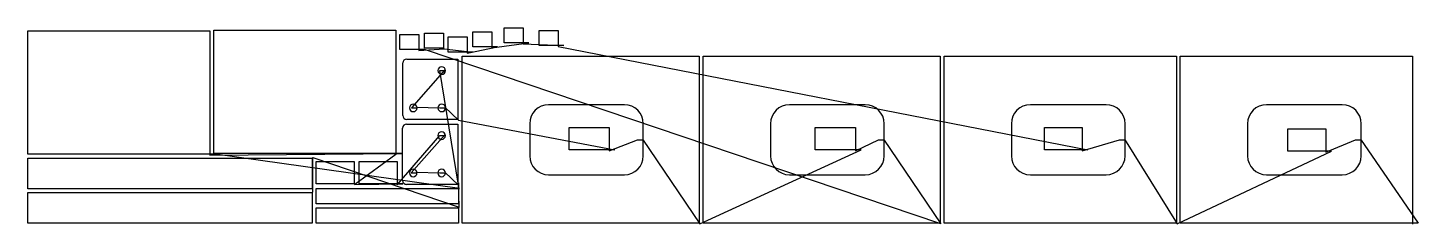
# Model space of a CAD drawing. Header units: metres. Extents: x 20 to 7361, y 15 to 1052.
import ezdxf

# ---------------------------------------------------------------- set-up
doc = ezdxf.new("R2010")
doc.units = ezdxf.units.M

msp = doc.modelspace()

# ---------------------------------------------------------------- linework, layer by layer
at = {"layer": 'TOOL_0'}
for p, q in [((20.001, 384.004), (20.001, 1035.504)), ((20.001, 1035.504), (981.501, 1035.504)), ((981.501, 1035.504), (981.501, 384.004)), ((1001.695, 388.144), (1001.695, 1039.644)), ((1001.695, 1039.644), (1963.195, 1039.644)), ((1963.195, 1039.644), (1963.195, 388.144)), ((2369.933, 951.258), (2369.933, 1031.258)), ((2369.933, 1031.258), (2469.933, 1031.258)), ((2469.933, 1031.258), (2469.933, 951.258)), ((2535.008, 971.957), (2535.008, 1051.957)), ((2535.008, 1051.957), (2635.008, 1051.957)), ((2635.008, 1051.957), (2635.008, 971.957)), ((2720.718, 958.158), (2720.718, 1038.158)), ((2720.718, 1038.158), (2820.718, 1038.158)), ((2820.718, 1038.158), (2820.718, 958.158)), ((1984.758, 937.46), (1984.758, 1017.46)), ((1984.758, 1017.46), (2084.758, 1017.46)), ((2084.758, 1017.46), (2084.758, 937.46)), ((2115.442, 944.359), (2115.442, 1024.359)), ((2115.442, 1024.359), (2215.442, 1024.359)), ((2215.442, 1024.359), (2215.442, 944.359)), ((2239.249, 923.659), (2239.249, 1003.659)), ((2239.249, 1003.659), (2339.249, 1003.659)), ((2339.249, 1003.659), (2339.249, 923.659)), ((2469.933, 946.258), (2665.008, 971.957)), ((2635.008, 971.957), (2535.008, 971.957)), ((2665.008, 971.957), (2635.008, 971.957)), ((2635.008, 971.957), (2635.008, 966.957)), ((2635.008, 966.957), (2850.718, 958.158)), ((2820.718, 958.158), (2720.718, 958.158)), ((2850.718, 958.158), (2820.718, 958.158)), ((2820.718, 958.158), (2820.718, 953.158)), ((2084.758, 937.46), (1984.758, 937.46)), ((2020.495, 886.941), (2291.245, 886.941)), ((2084.758, 932.46), (2218.978, 940.824)), ((2114.758, 937.46), (2084.758, 937.46)), ((2084.758, 937.46), (2084.758, 932.46)), ((4840.971, 16.463), (2114.758, 937.46)), ((2215.442, 944.359), (2115.442, 944.359)), ((2218.978, 940.824), (2215.442, 944.359)), ((2215.442, 944.359), (2218.978, 940.823)), ((2218.978, 940.823), (2369.249, 923.659)), ((2339.249, 923.659), (2239.249, 923.659)), ((2291.245, 886.941), (2291.245, 568.441)), ((2314.169, 19.999), (2314.169, 901.499)), ((2314.169, 901.499), (3565.669, 901.499)), ((2339.249, 918.659), (2499.933, 951.258)), ((2369.249, 923.659), (2339.249, 923.659)), ((2339.249, 923.659), (2339.249, 918.659)), ((2469.933, 951.258), (2369.933, 951.258)), ((2499.933, 951.258), (2469.933, 951.258)), ((2469.933, 951.258), (2469.933, 946.258)), ((2820.718, 953.158), (5617.579, 407.881)), ((3565.669, 901.499), (3565.669, 19.999)), ((3585.935, 19.999), (3585.935, 901.499)), ((3585.935, 901.499), (4837.435, 901.499)), ((4837.435, 901.499), (4837.435, 19.999)), ((4857.822, 19.998), (4857.822, 901.498)), ((4857.822, 901.498), (6084.322, 901.498)), ((6084.322, 901.498), (6084.322, 19.998)), ((6104.828, 19.998), (6104.828, 901.498)), ((6104.828, 901.498), (7331.328, 901.498)), ((7331.328, 901.498), (7331.328, 19.998)), ((1999.745, 589.191), (1999.745, 866.191)), ((2221.959, 829.727), (2045.495, 629.191)), ((2294.093, 221.301), (2195.495, 826.191)), ((2195.495, 826.191), (2225.495, 826.191)), ((2225.495, 826.191), (2221.959, 829.727)), ((2045.495, 629.191), (2075.495, 629.191)), ((2075.495, 629.191), (2071.959, 632.727)), ((2071.959, 632.727), (2195.495, 629.191)), ((2195.495, 629.191), (2225.495, 629.191)), ((2225.495, 629.191), (2221.959, 632.727)), ((2221.959, 632.727), (2294.78, 564.906)), ((3169.92, 645.749), (2769.92, 645.749)), ((4441.685, 645.749), (4041.685, 645.749)), ((5713.573, 645.748), (5313.572, 645.748)), ((6960.579, 645.748), (6560.578, 645.748)), ((1999.057, 245.587), (1999.057, 522.587)), ((2019.807, 543.337), (2290.557, 543.337)), ((2291.245, 568.441), (2020.495, 568.441)), ((2290.557, 543.337), (2290.557, 224.837)), ((2294.78, 564.906), (2291.245, 568.441)), ((2291.245, 568.441), (2294.781, 564.905)), ((2294.781, 564.905), (3119.94, 407.882)), ((2669.92, 545.749), (2669.92, 375.749)), ((2877.94, 407.882), (2877.94, 525.882)), ((2877.94, 525.882), (3089.94, 525.882)), ((3089.94, 525.882), (3089.94, 407.882)), ((3269.92, 460.749), (3269.92, 545.749)), ((3941.685, 545.749), (3941.685, 375.749)), ((4177.906, 407.882), (4177.906, 525.882)), ((4177.906, 525.882), (4389.906, 525.882)), ((4389.906, 525.882), (4389.906, 407.882)), ((4541.685, 460.749), (4541.685, 545.749)), ((5213.572, 545.748), (5213.572, 375.748)), ((5387.579, 407.881), (5387.579, 525.881)), ((5387.579, 525.881), (5587.579, 525.881)), ((5587.579, 525.881), (5587.579, 407.881)), ((5813.572, 460.748), (5813.572, 545.748)), ((6460.578, 545.748), (6460.578, 375.748)), ((6673.791, 400.981), (6673.791, 518.981)), ((6673.791, 518.981), (6873.791, 518.981)), ((6873.791, 518.981), (6873.791, 400.981)), ((7060.578, 460.748), (7060.578, 545.748)), ((1969.685, 223.491), (2194.81, 482.587)), ((2221.274, 486.123), (2044.809, 285.587)), ((2194.81, 482.587), (2224.81, 482.587)), ((2224.81, 482.587), (2221.274, 486.123)), ((3089.94, 402.882), (3239.92, 460.749)), ((3239.92, 460.749), (3269.92, 460.749)), ((3269.92, 460.749), (3266.384, 464.285)), ((3266.384, 464.285), (3569.205, 16.463)), ((3269.92, 375.748), (3269.92, 460.749)), ((4389.906, 402.882), (4511.685, 460.749)), ((4511.685, 460.749), (4541.685, 460.749)), ((4541.685, 460.749), (4538.149, 464.285)), ((4538.149, 464.285), (4840.97, 16.463)), ((4541.685, 375.748), (4541.685, 460.749)), ((5587.579, 402.881), (5783.572, 460.748)), ((5783.572, 460.748), (5813.572, 460.748)), ((5813.572, 460.748), (5810.036, 464.284)), ((5810.036, 464.284), (6087.857, 16.462)), ((5813.572, 375.747), (5813.572, 460.748)), ((6873.791, 395.981), (7030.578, 460.748)), ((7030.578, 460.748), (7060.578, 460.748)), ((7060.578, 460.748), (7057.042, 464.284)), ((7057.042, 464.284), (7361.328, 19.998)), ((7060.578, 375.747), (7060.578, 460.748)), ((981.501, 384.004), (20.001, 384.004)), ((981.501, 379.004), (1993.195, 388.144)), ((1011.501, 384.004), (981.501, 384.004)), ((981.501, 384.004), (981.501, 379.004)), ((1963.195, 388.144), (1001.695, 388.144)), ((2298.581, 203.358), (1011.501, 384.004)), ((1963.195, 383.144), (1746.241, 224.957)), ((1993.195, 388.144), (1963.195, 388.144)), ((1963.195, 388.144), (1963.195, 383.144)), ((3089.94, 407.882), (2877.94, 407.882)), ((3119.94, 407.882), (3089.94, 407.882)), ((3089.94, 407.882), (3089.94, 402.882)), ((3569.205, 16.463), (4419.906, 407.882)), ((4389.906, 407.882), (4177.906, 407.882)), ((4419.906, 407.882), (4389.906, 407.882)), ((4389.906, 407.882), (4389.906, 402.882)), ((5587.579, 407.881), (5387.579, 407.881)), ((5617.579, 407.881), (5587.579, 407.881)), ((5587.579, 407.881), (5587.579, 402.881)), ((6087.858, 16.462), (6903.791, 400.981)), ((6873.791, 400.981), (6673.791, 400.981)), ((6903.791, 400.981), (6873.791, 400.981)), ((6873.791, 400.981), (6873.791, 395.981)), ((20, 201.912), (20, 363.412)), ((20, 363.412), (1521.5, 363.412)), ((1521.5, 363.412), (1525.036, 366.948)), ((1525.036, 366.947), (1521.5, 363.412)), ((1521.5, 363.412), (1521.5, 201.912)), ((1525.036, 366.948), (2297.115, 105.038)), ((1525.036, 185.037), (1525.036, 366.947)), ((1542.706, 228.492), (1542.706, 346.492)), ((1542.706, 346.492), (1742.706, 346.492)), ((1742.706, 346.492), (1742.706, 228.492)), ((1769.685, 228.491), (1769.685, 346.491)), ((1769.685, 346.491), (1969.685, 346.491)), ((1969.685, 346.491), (1969.685, 228.491)), ((1742.706, 228.492), (1542.706, 228.492)), ((1746.241, 224.957), (1742.706, 228.492)), ((1742.706, 228.492), (1746.242, 224.956)), ((1746.242, 224.956), (1999.685, 228.491)), ((1969.685, 228.491), (1769.685, 228.491)), ((1999.685, 228.491), (1969.685, 228.491)), ((1969.685, 228.491), (1969.685, 223.491)), ((2290.557, 224.837), (2019.807, 224.837)), ((2044.809, 285.587), (2074.809, 285.587)), ((2074.809, 285.587), (2071.273, 289.123)), ((2071.273, 289.123), (2194.808, 285.587)), ((2194.808, 285.587), (2224.808, 285.587)), ((2224.808, 285.587), (2221.272, 289.123)), ((2221.272, 289.123), (2294.093, 221.302)), ((2294.093, 221.302), (2290.557, 224.837)), ((2290.557, 224.837), (2294.093, 221.301)), ((2297.116, 105.038), (2293.581, 233.358)), ((2293.581, 233.358), (2293.581, 203.358)), ((2769.92, 275.749), (3169.92, 275.749)), ((4041.685, 275.749), (4441.685, 275.749)), ((5313.572, 275.748), (5713.572, 275.748)), ((6560.578, 275.748), (6960.578, 275.748)), ((1521.5, 201.912), (20, 201.912)), ((20, 20.001), (20, 181.501)), ((20, 181.501), (1521.5, 181.501)), ((1525.036, 185.037), (1521.5, 181.501)), ((1521.5, 181.501), (1525.036, 185.037)), ((1521.5, 181.501), (1521.5, 20.001)), ((1542.081, 121.858), (1542.081, 203.358)), ((1542.081, 203.358), (2293.581, 203.358)), ((2293.581, 203.358), (2293.581, 121.858)), ((2293.581, 203.358), (2298.581, 203.358)), ((1542.08, 20.002), (1542.08, 101.502)), ((1542.08, 101.502), (2293.58, 101.502)), ((2293.581, 121.858), (1542.081, 121.858)), ((2297.115, 105.038), (2293.58, 101.502)), ((2293.58, 101.502), (2297.116, 105.038)), ((2293.58, 101.502), (2293.58, 20.002)), ((1521.5, 20.001), (20, 20.001)), ((2293.58, 20.002), (1542.08, 20.002)), ((3565.669, 19.999), (2314.169, 19.999)), ((3569.205, 16.463), (3565.669, 19.999)), ((3565.669, 19.999), (3569.205, 16.463)), ((4837.435, 19.999), (3585.935, 19.999)), ((4840.97, 16.463), (4837.435, 19.999)), ((4837.435, 19.999), (4840.971, 16.463)), ((6084.322, 19.998), (4857.822, 19.998)), ((6087.857, 16.462), (6084.322, 19.998)), ((6084.322, 19.998), (6087.858, 16.462)), ((7331.328, 19.998), (6104.828, 19.998)), ((7361.328, 19.998), (7331.328, 19.998)), ((7331.328, 19.998), (7331.328, 14.998))]:
    msp.add_line(p, q, dxfattribs=at)
for centre, radius, start, end in [((2020.495, 866.191), 20.75, 90, 180), ((2205.495, 826.191), 20, 0, 180), ((2205.495, 826.191), 20, 180, 0), ((2020.495, 589.191), 20.75, 180, 270), ((2055.495, 629.191), 20, 0, 180), ((2055.495, 629.191), 20, 180, 0), ((2205.495, 629.191), 20, 0, 180), ((2205.495, 629.191), 20, 180, 0), ((2769.92, 545.749), 100, 90, 180), ((3169.92, 545.749), 100, 0, 90), ((4041.685, 545.749), 100, 90, 180), ((4441.685, 545.749), 100, 0, 90), ((5313.572, 545.748), 100, 90, 180), ((5713.572, 545.748), 100, 0, 89.999427), ((6560.578, 545.748), 100, 90, 180), ((6960.578, 545.748), 100, 0, 89.999427), ((2019.807, 522.587), 20.75, 90, 180), ((2204.81, 482.587), 20, 0, 180), ((2204.81, 482.587), 20, 180, 0), ((2769.92, 375.749), 100, 180, 270), ((3169.92, 375.749), 100, 270, 359.999427), ((4041.685, 375.749), 100, 180, 270), ((4441.685, 375.749), 100, 270, 359.999427), ((5313.572, 375.748), 100, 180, 270), ((5713.572, 375.748), 100, 270, 359.999427), ((6560.578, 375.748), 100, 180, 270), ((6960.578, 375.748), 100, 270, 359.999427), ((2054.809, 285.587), 20, 0, 180), ((2204.808, 285.587), 20, 0, 180), ((2019.807, 245.587), 20.75, 180, 270), ((2054.809, 285.587), 20, 180, 0), ((2204.808, 285.587), 20, 180, 0)]:
    msp.add_arc(centre, radius, start, end, dxfattribs=at)

doc.saveas('drawing.dxf')
